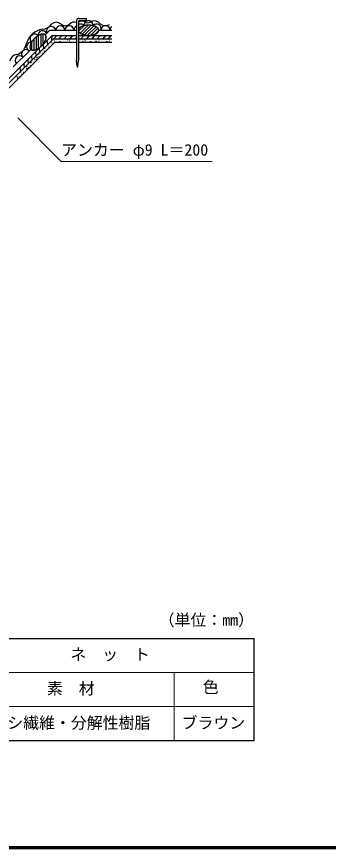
# Model space of a CAD drawing. Units: millimetres, scale not verified. Extents: x 200 to 8200, y 200 to 5838.
# Drawn here: x 2809 to 4182, y 200 to 3863 of the extents above; entities that cross this region are included whole.
import ezdxf
from ezdxf.enums import TextEntityAlignment as Align

# ---------------------------------------------------------------- set-up
doc = ezdxf.new("R2010")
doc.units = ezdxf.units.MM
doc.header["$LTSCALE"] = 20
for name, color, linetype, lineweight in [('C-MTR-FRAM', 5, 'Continuous', 25), ('C-MTR-LINE', 5, 'Continuous', 13), ('C-STR', 3, 'Continuous', 25), ('C-STR-HTXT', 1, 'Continuous', 13), ('C-TTL', 2, 'Continuous', 70)]:
    doc.layers.add(name, color=color, linetype=linetype, lineweight=lineweight)
doc.layers.add('C-MTR-TXT', color=5, linetype='Continuous')
doc.styles.add('ＭＳ ゴシック', font='')
doc.styles.get('ＭＳ ゴシック').set_extended_font_data('MS Gothic')

msp = doc.modelspace()

# ---------------------------------------------------------------- linework, layer by layer
at = {"layer": 'C-MTR-FRAM'}
for p, q in [((620.65, 1121.57), (3855.08, 1121.57)), ((3855.08, 671.57), (3855.08, 1121.57)), ((620.65, 671.57), (3855.08, 671.57))]:
    msp.add_line(p, q, dxfattribs=at)
at = {"layer": 'C-MTR-LINE'}
for p, q in [((1800.17, 970.57), (3855.08, 970.57)), ((3503.79, 671.57), (3503.79, 970.57)), ((620.65, 821.57), (3855.08, 821.57))]:
    msp.add_line(p, q, dxfattribs=at)
at = {"layer": 'C-STR', "color": 7}
for p, q in [((3083.87, 3854.87), (3116.82, 3854.87)), ((3116.82, 3845.26), (3116.82, 3854.87)), ((3072.35, 3845.99), (3072.35, 3670.27)), ((3081.35, 3840.27), (3081.35, 3670.27)), ((3116.82, 3845.26), (3086.76, 3845.26)), ((2873.75, 3688.87), (2965.57, 3780.68)), ((2935.62, 3782.56), (2956.25, 3803.18)), ((2956.25, 3803.18), (3072.35, 3803.18)), ((2965.13, 3778.16), (2962.97, 3758.7)), ((2965.57, 3780.68), (3072.35, 3780.68)), ((2986.04, 3780.68), (2973.45, 3765.68)), ((3007.76, 3780.68), (2995.17, 3765.68)), ((3031.76, 3780.68), (3019.17, 3765.68)), ((3055.76, 3780.68), (3043.17, 3765.68)), ((3081.35, 3780.68), (3227.99, 3780.68)), ((3104.99, 3780.68), (3092.4, 3765.68)), ((3128.99, 3780.68), (3116.4, 3765.68)), ((3152.99, 3780.68), (3140.4, 3765.68)), ((3176.99, 3780.68), (3164.4, 3765.68)), ((3171.35, 3803.18), (3227.99, 3803.18)), ((3200.99, 3780.68), (3188.4, 3765.68)), ((3224.99, 3780.68), (3212.4, 3765.68)), ((2884.36, 3678.26), (2971.78, 3765.68)), ((2894.97, 3667.65), (2977.99, 3750.68)), ((2926.05, 3741.16), (2927.75, 3721.65)), ((2943.02, 3758.13), (2944.72, 3738.63)), ((2971.78, 3765.68), (3072.35, 3765.68)), ((2977.99, 3750.68), (3072.35, 3750.68)), ((2995.17, 3765.68), (2998.22, 3765.68)), ((3072.35, 3771.86), (3067.17, 3765.68)), ((3081.35, 3765.68), (3227.99, 3765.68)), ((3081.35, 3750.68), (3227.99, 3750.68)), ((2794.75, 3641.69), (2871.98, 3718.92)), ((2892.1, 3707.22), (2893.81, 3687.71)), ((2909.08, 3724.19), (2910.78, 3704.68)), ((2747.02, 3562.14), (2873.75, 3688.87)), ((2757.63, 3551.53), (2884.36, 3678.26)), ((2768.24, 3540.93), (2894.97, 3667.65)), ((2858.16, 3673.28), (2859.87, 3653.77)), ((2875.13, 3690.25), (2876.84, 3670.74)), ((3075.35, 3645.27), (3072.35, 3670.27)), ((3078.35, 3645.27), (3081.35, 3670.27)), ((2824.22, 3639.34), (2825.93, 3619.83)), ((2841.19, 3656.31), (2842.9, 3636.8)), ((3075.35, 3645.27), (3076.85, 3640.27)), ((3076.85, 3640.27), (3078.35, 3645.27))]:
    msp.add_line(p, q, dxfattribs=at)
at = {"layer": 'C-STR'}
for p, q in [((3082.46, 3798.39), (3107.73, 3823.66)), ((3088.91, 3790.7), (3123.72, 3825.51)), ((3137.35, 3825), (3098.04, 3785.69)), ((3108.93, 3782.44), (3149.09, 3822.6)), ((3159.2, 3818.56), (3121.63, 3781)), ((3135.98, 3781.2), (3167.29, 3812.52)), ((2896.15, 3773.94), (2896.15, 3718.35)), ((2906.15, 3723.75), (2906.15, 3780.55)), ((2916.15, 3784.84), (2916.15, 3731.71)), ((2926.15, 3742), (2926.15, 3786.29)), ((2936.15, 3781.99), (2936.15, 3758.3)), ((3171.33, 3802.41), (3154.57, 3785.66)), ((2876.15, 3716.32), (2876.15, 3752.05)), ((2886.15, 3715.44), (2886.15, 3764.66))]:
    msp.add_line(p, q, dxfattribs=at)
at = {"layer": 'C-STR', "color": 7}
for centre in [(2945.17, 3736.51), (2955.19, 3740.17), (2959.49, 3751.07), (2965.67, 3747.15), (2969.96, 3758.06), (2976.71, 3754.99), (2986.81, 3761.27), (2990.72, 3754.98), (3001.49, 3754.37), (3011.11, 3761.06), (3014.01, 3756.49), (3023.09, 3754.58), (3032.71, 3761.27), (3042.95, 3758.01), (3060.04, 3761.27), (3092.18, 3758.01), (3100.32, 3754.45), (3109.27, 3761.27), (3113.18, 3754.98), (3122.94, 3757.68), (3134.5, 3754.36), (3143.39, 3763.62), (3151.06, 3758.01), (3159.2, 3754.45), (3168.15, 3761.27), (3172.06, 3754.98), (3181.82, 3757.68), (3190.11, 3763.21), (3190.32, 3753.65), (3198.21, 3758.01), (3206.35, 3754.45), (3215.3, 3761.27), (3219.21, 3754.98), (2911.23, 3702.57), (2923.76, 3701.96), (2925.83, 3713.49), (2933.04, 3711.81), (2934.03, 3721.69), (2941.24, 3720.01), (2949.99, 3733.05), (2950.33, 3726.92), (2877.29, 3668.63), (2882.11, 3665.16), (2887.6, 3675.62), (2889.82, 3668.02), (2895.45, 3682.13), (2896.03, 3674.57), (2902.25, 3682.99), (2903.11, 3689.98), (2905.57, 3696.91), (2908.06, 3686.83), (2916.05, 3699.1), (2916.39, 3692.98), (2840.98, 3628.64), (2845.7, 3637.04), (2852.23, 3628.11), (2853.55, 3642.32), (2854.86, 3635.01), (2863.12, 3647.6), (2863.12, 3639.71), (2870.49, 3648.69), (2872.56, 3660.23), (2882.45, 3659.04), (2812.2, 3596.69), (2819.58, 3597.78), (2821.65, 3609.32), (2826.37, 3617.72), (2831.2, 3614.25), (2831.54, 3608.13), (2838.9, 3617.11), (2812.21, 3588.8)]:
    msp.add_circle(centre, 0.3, dxfattribs=at)
for centre, radius, start, end in [((3084.03, 3842.75), 12.12, 90.74558, 164.52089), ((2961.4, 3798.3), 21.08, 13.40326, 204.84459), ((3001.91, 3803.18), 20, 0, 180), ((3041.91, 3803.18), 20, 0, 180), ((3081.91, 3803.18), 20, 118.54426, 180), ((3086.35, 3840.27), 5, 85.32404, 180), ((3090.94, 3810.17), 20.33, 40.38159, 118.14041), ((3126.35, 3825.11), 20, 354.93312, 185.18666), ((3161.76, 3810.17), 20.33, 340.38159, 139.61841), ((3200.92, 3803.35), 20, 0, 180), ((3240.92, 3803.35), 20, 130.25143, 180), ((2888.3, 3766.25), 20, 39.93312, 230.18666), ((2923.9, 3780.72), 20.33, 25.38159, 184.61841), ((2873.83, 3730.65), 20.33, 85.38159, 244.61841), ((2850.97, 3698.14), 20, 45, 225), ((2822.68, 3669.85), 20, 45, 225)]:
    msp.add_arc(centre, radius, start, end, dxfattribs=at)
at = {"layer": 'C-STR', "color": 1}
for centre, radius, start, end in [((2921.94, 3858.32), 50.06, 270.55599, 326.65565), ((2983.77, 3807.88), 30.42, 48.88791, 131.11209), ((3023.77, 3853.71), 30.42, 228.88791, 312.54512), ((3064.33, 3808.39), 30.42, 74.55839, 131.11209), ((3095.82, 3797.83), 44.84, 62.88386, 108.82566), ((3124.03, 3859.27), 22.89, 250.1611, 309.77161), ((3152.06, 3814.37), 30.42, 33.88791, 116.11209), ((3199.84, 3859.08), 35.75, 230.92465, 301.78914), ((2936.96, 3720.89), 87.94, 116.43914, 169.32872), ((2953.17, 3680.91), 131, 103.5714, 115.00261), ((2792.65, 3753.22), 60.06, 286.62869, 344.50795), ((2812.94, 3661.74), 34.07, 95.21229, 172.71184)]:
    msp.add_arc(centre, radius, start, end, dxfattribs=at)
at = {"layer": 'C-STR'}
for centre, radius, start, end in [((3097.3, 3801.23), 16.37, 143.8896, 151.63954), ((3100, 3799.21), 19.75, 136.94236, 143.7791), ((3103.09, 3796.27), 24.01, 130.84531, 136.84569), ((3106.41, 3792.36), 29.14, 125.48889, 130.76379), ((3109.8, 3787.53), 35.04, 120.75597, 125.42158), ((3113.11, 3781.89), 41.59, 116.53747, 120.70109), ((3116.21, 3775.61), 48.59, 112.73815, 116.49309), ((3118.97, 3768.93), 55.81, 109.27742, 112.70255), ((3121.31, 3762.15), 62.99, 106.08787, 109.24914), ((3123.18, 3755.56), 69.83, 103.11312, 106.06574), ((3124.57, 3749.5), 76.05, 100.3056, 103.09624), ((3125.5, 3744.25), 81.38, 97.62454, 100.29328), ((3126.05, 3740.1), 85.58, 95.03422, 97.6163), ((3126.29, 3737.24), 88.44, 92.50251, 95.02975), ((3126.35, 3735.84), 89.84, 89.99955, 92.50164), ((3126.36, 3735.97), 89.71, 87.49657, 90.00223), ((3126.44, 3737.62), 88.06, 84.96482, 87.50292), ((3126.73, 3740.7), 84.96, 82.37441, 84.97507), ((3127.33, 3745.06), 80.57, 79.69321, 82.38897), ((3128.34, 3750.46), 75.07, 76.88551, 79.71265), ((3129.81, 3756.63), 68.73, 73.91052, 76.91062), ((3131.76, 3763.27), 61.81, 70.72066, 73.94233), ((3134.17, 3770.06), 54.6, 67.25955, 70.76048), ((3136.99, 3776.69), 47.4, 63.45979, 67.30897), ((3140.13, 3782.88), 40.46, 59.24083, 63.52062), ((3143.47, 3788.4), 34.01, 54.50753, 59.31492), ((3146.86, 3793.08), 28.22, 49.15104, 54.59628), ((3150.16, 3796.83), 23.24, 43.05461, 49.25439), ((3153.19, 3799.61), 19.12, 36.10924, 43.1693), ((3155.81, 3801.48), 15.9, 28.24439, 36.22647), ((2948.25, 3706.82), 84.96, 127.37441, 129.97507), ((2945.59, 3710.33), 80.57, 124.69321, 127.38897), ((2942.49, 3714.86), 75.07, 121.88551, 124.71265), ((2939.16, 3720.27), 68.73, 118.91052, 121.91062), ((2935.85, 3726.34), 61.81, 115.72066, 118.94233), ((2932.75, 3732.85), 54.6, 112.25955, 115.76048), ((2930.06, 3739.53), 47.4, 108.45979, 112.30897), ((2927.91, 3746.13), 40.46, 104.24083, 108.52062), ((2926.36, 3752.39), 34.01, 99.50753, 104.31492), ((2925.45, 3758.1), 28.22, 94.15104, 99.59628), ((2925.13, 3763.08), 23.24, 88.05461, 94.25439), ((2925.31, 3767.19), 19.12, 81.10924, 88.1693), ((2925.84, 3770.37), 15.9, 73.24439, 81.22647), ((2926.54, 3772.61), 13.55, 64.47579, 73.34819), ((2927.2, 3773.97), 12.04, 54.95796, 64.54493), ((2927.61, 3774.55), 11.33, 45.00711, 54.97393), ((2927.56, 3774.51), 11.39, 35.05423, 44.96474), ((2926.86, 3774.04), 12.24, 25.53163, 34.96548), ((2925.36, 3773.35), 13.88, 16.75802, 25.418), ((2922.97, 3772.67), 16.37, 8.8896, 16.63954), ((2919.63, 3772.19), 19.75, 1.94236, 8.7791), ((3092.68, 3803.18), 11.33, 180.00711, 189.97393), ((3092.75, 3803.17), 11.39, 170.05423, 179.96474), ((3093.57, 3803.01), 12.24, 160.53163, 169.96548), ((3093.38, 3803.3), 12.04, 189.95796, 199.54493), ((3094.81, 3803.79), 13.55, 199.47579, 208.34819), ((3095.12, 3802.44), 13.88, 151.75802, 160.418), ((3096.89, 3804.88), 15.9, 208.24439, 216.22647), ((3099.52, 3806.76), 19.12, 216.10924, 223.1693), ((3102.55, 3809.54), 23.24, 223.05461, 229.25439), ((3105.84, 3813.28), 28.22, 229.15104, 234.59628), ((3109.23, 3817.96), 34.01, 234.50753, 239.31492), ((3112.57, 3823.49), 40.46, 239.24083, 243.52062), ((3115.71, 3829.68), 47.4, 243.45979, 247.30897), ((3118.53, 3836.3), 54.6, 247.25955, 250.76048), ((3120.95, 3843.09), 61.81, 250.72066, 253.94233), ((3122.9, 3849.73), 68.73, 253.91052, 256.91062), ((3124.37, 3855.9), 75.07, 256.88551, 259.71265), ((3125.38, 3861.31), 80.57, 259.69321, 262.38897), ((3125.98, 3865.66), 84.96, 262.37441, 264.97507), ((3126.27, 3868.74), 88.06, 264.96482, 267.50292), ((3126.35, 3870.39), 89.71, 267.49657, 270.00223), ((3126.35, 3870.52), 89.84, 269.99955, 272.50164), ((3126.41, 3869.12), 88.44, 272.50251, 275.02975), ((3126.66, 3866.27), 85.58, 275.03422, 277.6163), ((3127.2, 3862.11), 81.38, 277.62454, 280.29328), ((3128.14, 3856.87), 76.05, 280.3056, 283.09624), ((3129.53, 3850.8), 69.83, 283.11312, 286.06574), ((3131.4, 3844.22), 62.99, 286.08787, 289.24914), ((3133.74, 3837.43), 55.81, 289.27742, 292.70255), ((3136.5, 3830.76), 48.59, 292.73815, 296.49309), ((3139.59, 3824.48), 41.59, 296.53747, 300.70109), ((3142.91, 3818.83), 35.04, 300.75597, 305.42158), ((3146.3, 3814), 29.14, 305.48889, 310.76379), ((3149.62, 3810.1), 24.01, 310.84531, 316.84569), ((3152.71, 3807.16), 19.75, 316.94236, 323.7791), ((3155.41, 3805.14), 16.37, 323.8896, 331.63954), ((3157.89, 3802.57), 13.55, 19.47579, 28.34819), ((3157.59, 3803.93), 13.88, 331.75802, 340.418), ((3159.32, 3803.06), 12.04, 9.95796, 19.54493), ((3159.13, 3803.35), 12.24, 340.53163, 349.96548), ((3160.02, 3803.18), 11.33, 0.00711, 9.97393), ((3159.96, 3803.19), 11.39, 350.05423, 359.96474), ((2903.16, 3727.97), 35.04, 165.75597, 170.42158), ((2909.5, 3726.32), 41.59, 161.53747, 165.70109), ((2916.13, 3724.07), 48.59, 157.73815, 161.49309), ((2922.8, 3721.3), 55.81, 154.27742, 157.70255), ((2929.25, 3718.16), 62.99, 151.08787, 154.24914), ((2935.23, 3714.82), 69.83, 148.11312, 151.06574), ((2940.5, 3711.52), 76.05, 145.3056, 148.09624), ((2944.87, 3708.47), 81.38, 142.62454, 145.29328), ((2948.2, 3705.92), 85.58, 140.03422, 142.6163), ((2950.39, 3704.07), 88.44, 137.50251, 140.02975), ((2951.42, 3703.12), 89.84, 134.99955, 137.50164), ((2951.33, 3703.22), 89.71, 132.49657, 135.00223), ((2950.22, 3704.44), 88.06, 129.96482, 132.50292), ((2856.19, 3798.36), 89.84, 314.99955, 317.50164), ((2857.22, 3797.41), 88.44, 317.50251, 320.02975), ((2859.41, 3795.56), 85.58, 320.03422, 322.6163), ((2862.74, 3793.01), 81.38, 322.62454, 325.29328), ((2867.11, 3789.96), 76.05, 325.3056, 328.09624), ((2872.38, 3786.66), 69.83, 328.11312, 331.06574), ((2878.36, 3783.32), 62.99, 331.08787, 334.24914), ((2884.81, 3780.18), 55.81, 334.27742, 337.70255), ((2891.48, 3777.41), 48.59, 337.73815, 341.49309), ((2898.11, 3775.16), 41.59, 341.53747, 345.70109), ((2904.44, 3773.51), 35.04, 345.75597, 350.42158), ((2910.26, 3772.49), 29.14, 350.48889, 355.76379), ((2915.37, 3772.08), 24.01, 355.84531, 1.84569), ((2892.24, 3729.4), 24.01, 175.84531, 181.84569), ((2887.98, 3729.29), 19.75, 181.94236, 188.7791), ((2897.35, 3728.99), 29.14, 170.48889, 175.76379), ((2884.64, 3728.81), 16.37, 188.8896, 196.63954), ((2882.24, 3728.12), 13.88, 196.75802, 205.418), ((2880.75, 3727.44), 12.24, 205.53163, 214.96548), ((2880.05, 3726.97), 11.39, 215.05423, 224.96474), ((2880, 3726.93), 11.33, 225.00711, 234.97393), ((2880.41, 3727.51), 12.04, 234.95796, 244.54493), ((2881.07, 3728.87), 13.55, 244.47579, 253.34819), ((2881.77, 3731.11), 15.9, 253.24439, 261.22647), ((2882.3, 3734.29), 19.12, 261.10924, 268.1693), ((2882.48, 3738.4), 23.24, 268.05461, 274.25439), ((2882.16, 3743.38), 28.22, 274.15104, 279.59628), ((2881.25, 3749.09), 34.01, 279.50753, 284.31492), ((2879.7, 3755.35), 40.46, 284.24083, 288.52062), ((2877.55, 3761.95), 47.4, 288.45979, 292.30897), ((2874.86, 3768.63), 54.6, 292.25955, 295.76048), ((2871.76, 3775.14), 61.81, 295.72066, 298.94233), ((2868.45, 3781.21), 68.73, 298.91052, 301.91062), ((2865.12, 3786.62), 75.07, 301.88551, 304.71265), ((2862.01, 3791.15), 80.57, 304.69321, 307.38897), ((2859.36, 3794.66), 84.96, 307.37441, 309.97507), ((2857.38, 3797.04), 88.06, 309.96482, 312.50292), ((2856.28, 3798.26), 89.71, 312.49657, 315.00223)]:
    msp.add_arc(centre, radius, start, end, dxfattribs=at)
at = {"layer": 'C-STR-HTXT'}
for p, q in [((2813.98, 3416.82), (3005.63, 3224.55)), ((3005.63, 3224.55), (3670.63, 3224.55))]:
    msp.add_line(p, q, dxfattribs=at)
at = {"layer": 'C-TTL'}
msp.add_lwpolyline([(200, 200), (8200, 200), (8200, 5740), (200, 5740)], close=True, dxfattribs=at)

# ---------------------------------------------------------------- texts
at = {"layer": 'C-MTR-TXT', "style": 'ＭＳ ゴシック'}
for s, p in [('（単位：mm）', (3435.08, 1161.57)), ('ネ\u3000ッ\u3000ト', (3046.16, 1009.97)), ('色', (3629.04, 865.8))]:
    msp.add_text(s, height=51.32, dxfattribs=at).set_placement(p, align=Align.BOTTOM_LEFT)
msp.add_text('素\u3000材', height=51.32, dxfattribs=at).set_placement((3048.12, 859.57), align=Align.BOTTOM_CENTER)
msp.add_text('ヤシ繊維・分解性樹脂', height=51.32, dxfattribs=at).set_placement((3048.12, 749.31), align=Align.MIDDLE_CENTER)
msp.add_text('ブラウン', height=51.32, dxfattribs=at).set_placement((3536.17, 749.31), align=Align.MIDDLE_LEFT)
at = {"layer": 'C-STR-HTXT', "color": 7, "style": 'ＭＳ ゴシック'}
msp.add_text('アンカー φ9 L＝200', height=51.32, dxfattribs=at).set_placement((3005.63, 3234.55), align=Align.BOTTOM_LEFT)

doc.saveas('drawing.dxf')
